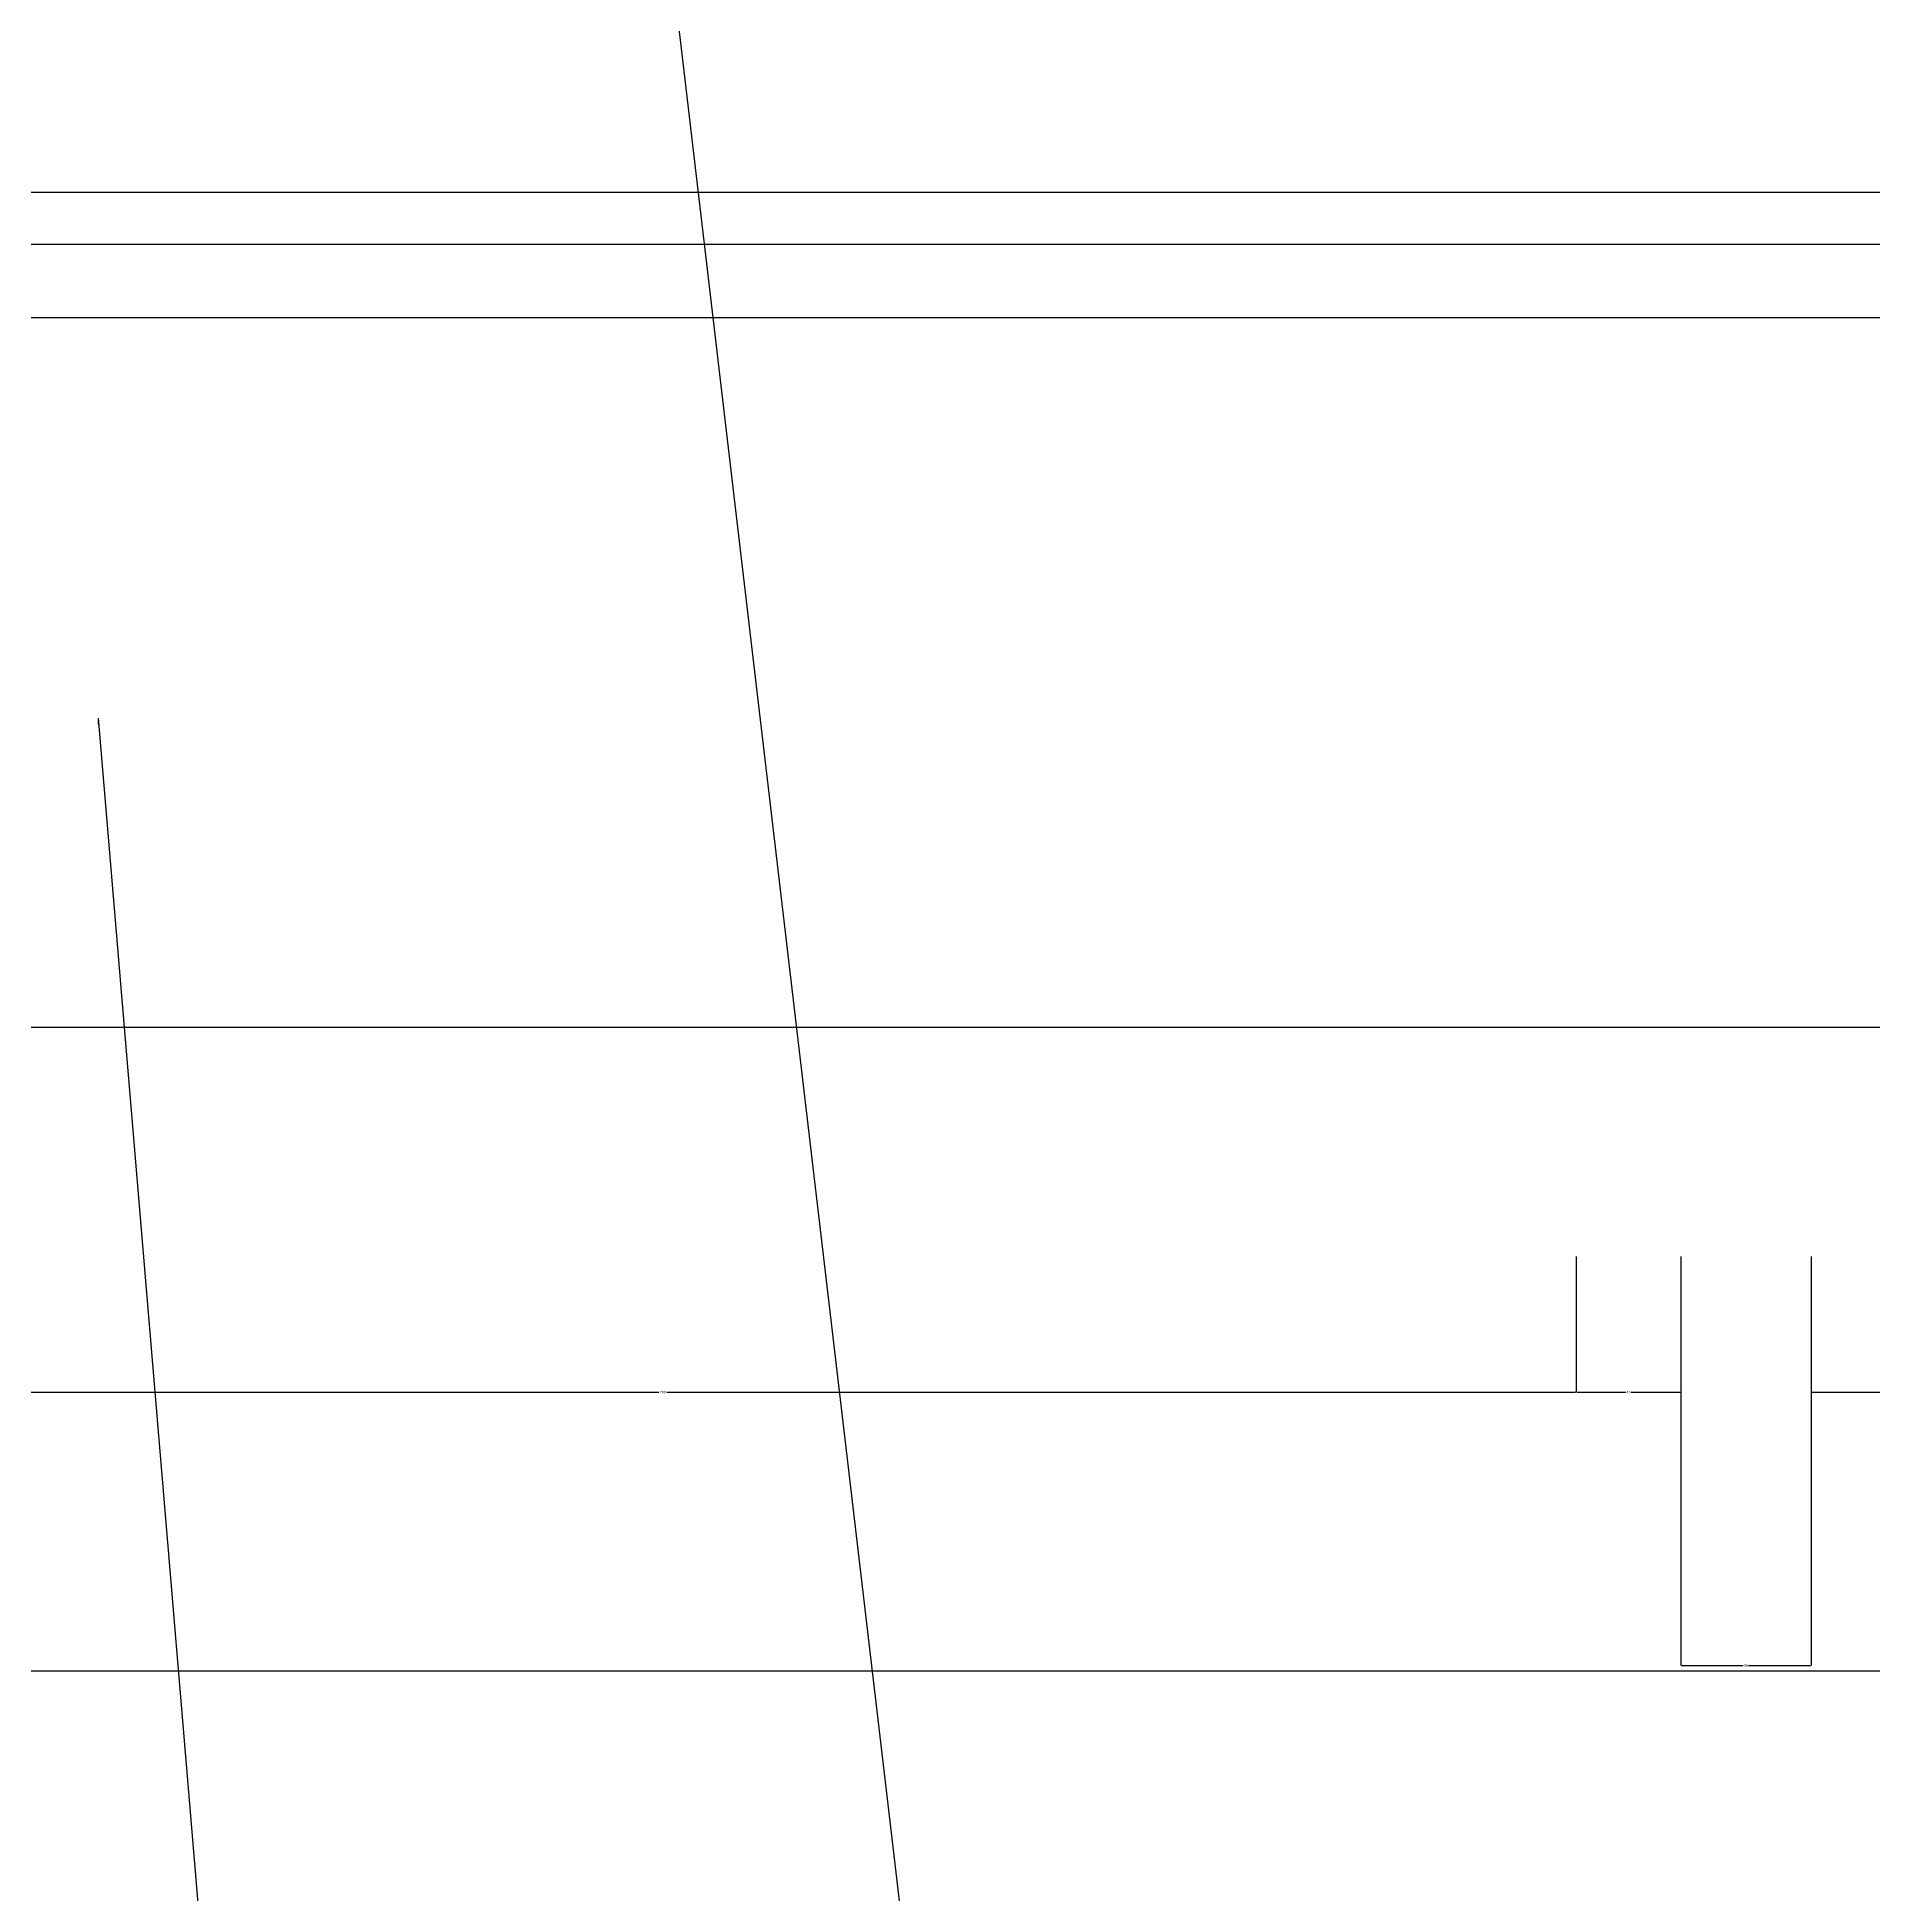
# Model space of a CAD drawing. Header units: metres. Extents: x 223 to 5327, y 242 to 6977.
# Drawn here: x 927 to 1631, y 2965 to 3677 of the extents above; entities that cross this region are included whole.
import ezdxf

# ---------------------------------------------------------------- set-up
doc = ezdxf.new("R2010")
doc.units = ezdxf.units.M
for name, color, linetype in [('2', 2, 'Continuous'), ('3', 3, 'Continuous'), ('4', 4, 'Continuous'), ('DIM', 3, 'Continuous')]:
    doc.layers.add(name, color=color, linetype=linetype)
doc.dimstyles.get("Standard").update_dxf_attribs({"dimtxt": 2.5, "dimasz": 2.5, "dimexe": 1.25, "dimexo": 0.625, "dimtad": 1, "dimcen": 2.5, "dimazin": 3, "dimtfac": 1, "dimtmove": 0, "dimatfit": 3})

# ---------------------------------------------------------------- blocks, each defined once
blk = doc.blocks.new('*D20')
for p, q in [((816.91, 3209.73), (816.91, 3157.69)), ((1516.91, 3209.73), (1516.91, 3157.69)), ((817.16, 3157.69), (1165.41, 3157.69)), ((1168.41, 3157.69), (1516.66, 3157.69))]:
    blk.add_line(p, q)
at = {"layer": 'Defpoints'}
for p in [(816.91, 3209.73), (1516.91, 3209.73), (816.91, 3157.69)]:
    blk.add_point(p, dxfattribs=at)
at = {"layer": 'DIM', "insert": (1166.91, 3157.69), "char_height": 1, "attachment_point": 5}
blk.add_mtext('700', dxfattribs=at)
blk = doc.blocks.new('*D21')
for p, q in [((626.91, 3109.19), (626.91, 3050.93)), ((3626.91, 3109.19), (3626.91, 3050.93)), ((627.16, 3050.93), (2124.91, 3050.93)), ((2128.91, 3050.93), (3626.66, 3050.93))]:
    blk.add_line(p, q)
at = {"layer": 'Defpoints'}
for p in [(626.91, 3109.19), (3626.91, 3109.19), (626.91, 3050.93)]:
    blk.add_point(p, dxfattribs=at)
at = {"layer": 'DIM', "insert": (2126.91, 3050.93), "char_height": 1, "attachment_point": 5}
blk.add_mtext('3000', dxfattribs=at)
blk = doc.blocks.new('*D42')
for p, q in [((1516.91, 3209.73), (1516.91, 3157.69)), ((1556.91, 3209.73), (1556.91, 3157.69)), ((1517.16, 3157.69), (1535.91, 3157.69)), ((1537.91, 3157.69), (1556.66, 3157.69))]:
    blk.add_line(p, q)
at = {"layer": 'Defpoints'}
for p in [(1516.91, 3209.73), (1556.91, 3209.73), (1516.91, 3157.69)]:
    blk.add_point(p, dxfattribs=at)
at = {"layer": 'DIM', "insert": (1536.91, 3157.69), "char_height": 1, "attachment_point": 5}
blk.add_mtext('40', dxfattribs=at)
blk = doc.blocks.new('*D43')
for p, q in [((1556.91, 3209.73), (1556.91, 3052.94)), ((1606.91, 3209.73), (1606.91, 3052.94)), ((1557.16, 3052.94), (1580.91, 3052.94)), ((1582.91, 3052.94), (1606.66, 3052.94))]:
    blk.add_line(p, q)
at = {"layer": 'Defpoints'}
for p in [(1556.91, 3209.73), (1606.91, 3209.73), (1556.91, 3052.94)]:
    blk.add_point(p, dxfattribs=at)
at = {"layer": 'DIM', "insert": (1581.91, 3052.94), "char_height": 1, "attachment_point": 5}
blk.add_mtext('50', dxfattribs=at)
blk = doc.blocks.new('*D44')
for p, q in [((1606.91, 3209.73), (1606.91, 3157.69)), ((1686.91, 3209.73), (1686.91, 3157.69)), ((1607.16, 3157.69), (1645.91, 3157.69)), ((1647.91, 3157.69), (1686.66, 3157.69))]:
    blk.add_line(p, q)
at = {"layer": 'Defpoints'}
for p in [(1606.91, 3209.73), (1686.91, 3209.73), (1606.91, 3157.69)]:
    blk.add_point(p, dxfattribs=at)
at = {"layer": 'DIM', "insert": (1646.91, 3157.69), "char_height": 1, "attachment_point": 5}
blk.add_mtext('80', dxfattribs=at)

msp = doc.modelspace()

# ---------------------------------------------------------------- linework, layer by layer
at = {"layer": '2'}
msp.add_line((493.26, 3297.6), (3827.83, 3297.6), dxfattribs=at)
at = {"layer": '3'}
msp.add_lwpolyline([(646.91, 3617.6), (3606.91, 3617.6), (3606.91, 5977.6), (646.91, 5977.6)], close=True, dxfattribs=at)
at = {"layer": '4'}
for p, q in [((484, 3597.6), (3811.93, 3597.6)), ((484.86, 3569.6), (3813.41, 3569.6))]:
    msp.add_line(p, q, dxfattribs=at)
msp.add_lwpolyline([(626.91, 3597.6), (3626.91, 3597.6), (3626.91, 5997.6), (626.91, 5997.6)], close=True, dxfattribs=at)

# ---------------------------------------------------------------- dimensions: what is measured, and where the dimension line sits
at = {"layer": 'DIM'}
for base, p1, p2, picture, middle in [((816.91, 3157.69), (816.91, 3209.73), (1516.91, 3209.73), '*D20', (1166.91, 3157.69)), ((1516.91, 3157.69), (1516.91, 3209.73), (1556.91, 3209.73), '*D42', (1536.91, 3157.69)), ((1556.91, 3052.94), (1556.91, 3209.73), (1606.91, 3209.73), '*D43', (1581.91, 3052.94)), ((1606.91, 3157.69), (1606.91, 3209.73), (1686.91, 3209.73), '*D44', (1646.91, 3157.69)), ((626.91, 3050.93), (626.91, 3109.19), (3626.91, 3109.19), '*D21', (2126.91, 3050.93))]:
    dim = msp.add_linear_dim(base=base, p1=p1, p2=p2, dimstyle='Standard', dxfattribs=at)
    dim.commit()
    dim.dimension.update_dxf_attribs({"geometry": picture, "text_midpoint": middle})

# ---------------------------------------------------------------- leaders
for points in [[(1166.91, 3732.43), (1272.49, 2834.69)], [(950.46, 3416.03), (1012.11, 2683.48)]]:
    msp.add_leader(points, dimstyle='Standard', dxfattribs=at)

doc.saveas('drawing.dxf')
